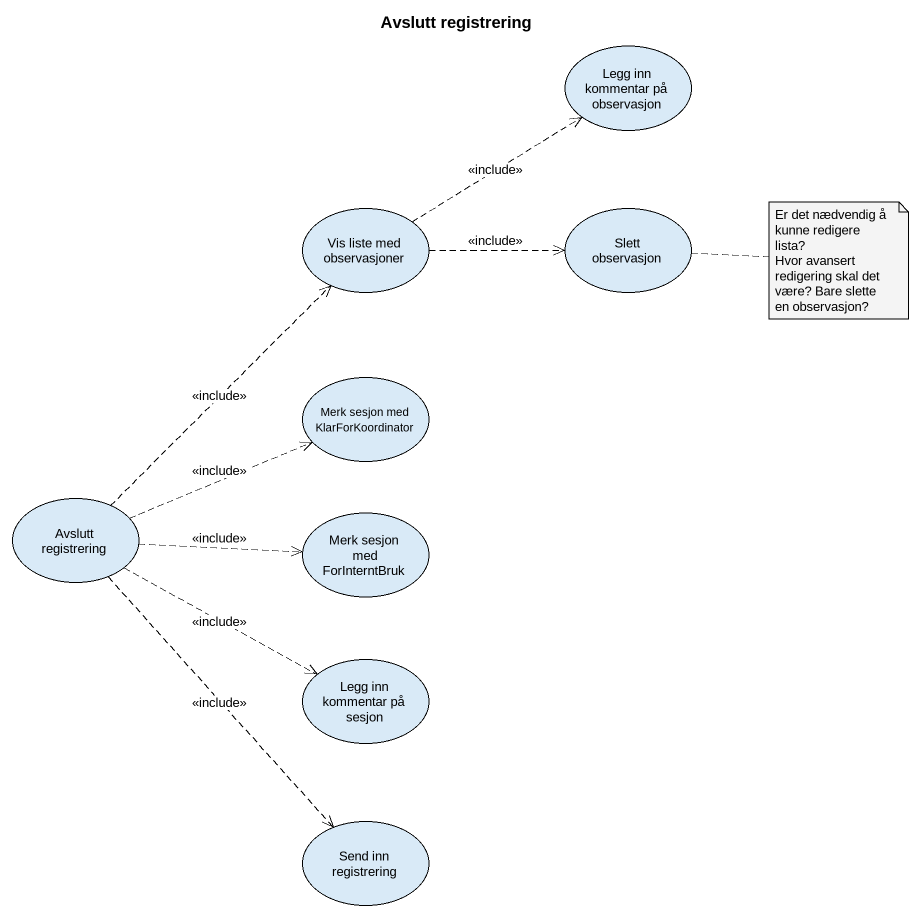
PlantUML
@startuml
title Avslutt registrering
usecase "Legg inn kommentar på observasjon" as Legg_inn_kommentar_på
usecase "Vis liste med observasjoner" as Vis_liste_med_observasjoner
usecase "Slett observasjon" as Slett_observasjon
usecase "Merk sesjon med KlarForKoordinator" as Merk_sesjon_med
usecase "Avslutt registrering" as Avslutt_registrering
usecase "Merk sesjon med ForInterntBruk" as Merk_sesjon_med_2
usecase "Legg inn kommentar på sesjon" as Legg_inn_kommentar_på_sesjon
usecase "Send inn registrering" as Send_inn_registrering
Vis_liste_med_observasjoner .up.> Legg_inn_kommentar_på : <<include>>
Vis_liste_med_observasjoner .right.> Slett_observasjon : <<include>>
Avslutt_registrering .up.> Vis_liste_med_observasjoner : <<include>>
Avslutt_registrering .right.> Merk_sesjon_med : <<include>>
Avslutt_registrering .right.> Merk_sesjon_med_2 : <<include>>
Avslutt_registrering .right.> Legg_inn_kommentar_på_sesjon : <<include>>
Avslutt_registrering ..> Send_inn_registrering : <<include>>
note right of Slett_observasjon
  Er det nædvendig å kunne redigere lista?
  Hvor avansert redigering skal det være? Bare slette en observasjon?
end note
@enduml
